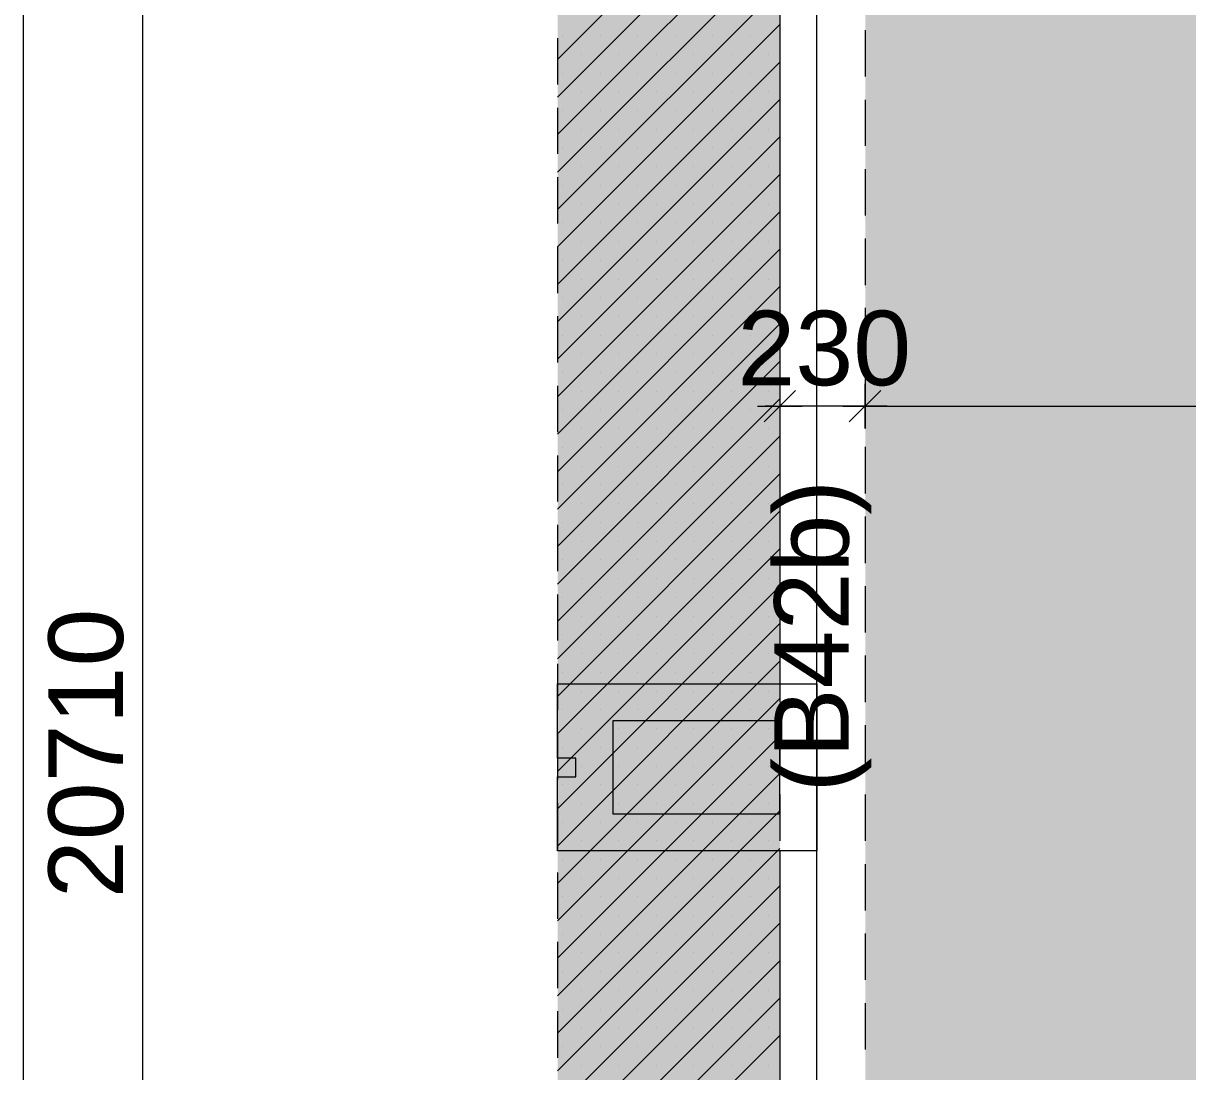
# Model space of a CAD drawing. Header units: millimetres. Extents: x -1303 to 98744, y -1303 to 90097.
# Drawn here: x 5964 to 9104, y 26035 to 28863 of the extents above; entities that cross this region are included whole.
import ezdxf

# ---------------------------------------------------------------- set-up
doc = ezdxf.new("R2010")
doc.units = ezdxf.units.MM
doc.layers.add('PDF_Geometry', color=7, linetype='Continuous')
doc.layers.add('PDF_Text', color=7, linetype='Continuous')
doc.layers.add('PDF_Solid Fills', color=192, linetype='Continuous', true_color=0xc2c0c0c0)
doc.styles.add('PDF ArialMT', font='arial.ttf')

msp = doc.modelspace()

# ---------------------------------------------------------------- hatches: boundary and pattern name
at = {"layer": 'PDF_Solid Fills', "true_color": 0x00007f}
h = msp.add_hatch(color=254, dxfattribs=at)
h.paths.add_polyline_path([(74624.31541, 16167.67383), (74624.31541, 15567.81796), (9799.46285, 14130.21454), (9804.28731, 14730.15409)], flags=0)
h.paths.add_polyline_path([(7404.275, 37242.73593), (8004.29925, 37242.73593), (8004.29925, 16872.72168), (7404.275, 16872.72168)], flags=0)
h.paths.add_polyline_path([(8004.29925, 16872.72168), (7983.4807, 16679.51365), (7983.31127, 16481.90264), (8004.55339, 16283.02302), (8047.46016, 16086.42856), (8111.52536, 15895.75776), (8195.3089, 15714.14292), (8297.03284, 15544.62953), (8413.99157, 15389.5038), (8546.60657, 15247.57974), (8696.06174, 15118.18072), (8860.41285, 15004.26957), (9037.28897, 14908.29987), (9223.47415, 14832.13321), (9415.6677, 14776.86981), (9610.40055, 14743.01796), (9804.28731, 14730.15409), (9799.46285, 14130.21454), (9584.16557, 14140.28601), (9363.53556, 14170.83718), (9140.28256, 14223.64598), (8917.70726, 14299.55851), (8699.36241, 14399.25246), (8488.88858, 14522.21955), (8289.92424, 14667.61267), (8106.02423, 14833.65595), (7940.23508, 15017.64068), (7795.09507, 15216.68973), (7672.21268, 15427.33299), (7572.77287, 15645.76255), (7497.02977, 15868.42256), (7444.47407, 16091.67659), (7414.09232, 16312.38925), (7404.275, 16527.68859), (7404.275, 16872.72168), (8004.29925, 16872.72168)], flags=0)
h.paths.add_polyline_path([(7194.30944, 37692.71099), (7194.30944, 80672.7138), (7694.3009, 80672.7138), (7694.3009, 37692.71099)], flags=0)
h = msp.add_hatch(color=254, dxfattribs=at)
h.paths.add_polyline_path([(31469.30117, 29377.68079), (31469.30117, 25187.75188), (33129.31253, 25187.75188), (33129.31253, 29377.68079)], flags=0)
h.paths.add_polyline_path([(33359.25057, 25187.75188), (33359.25057, 29377.68079), (36934.25928, 29377.68079), (36934.25928, 25187.75188)], flags=0)
h.paths.add_polyline_path([(37164.2841, 25187.75188), (37164.2841, 29377.68079), (40934.27775, 29377.68079), (40934.27775, 25187.75188)], flags=0)
h.paths.add_polyline_path([(41164.30255, 25182.67534), (41164.30255, 29377.68079), (45464.24791, 29377.68079), (45464.24791, 25182.67534)], flags=0)
h.paths.add_polyline_path([(45694.27273, 29377.68079), (45694.27273, 25187.75188), (49039.2587, 25187.75188), (49039.2587, 29377.68079)], flags=0)
h.paths.add_polyline_path([(49269.28352, 25187.75188), (49269.28352, 29377.68079), (51159.31349, 29377.68079), (51159.31349, 25187.75188)], flags=0)
h.paths.add_polyline_path([(41164.30255, 21382.72041), (41164.30255, 24957.72913), (45464.24791, 24957.72913), (45464.24791, 21382.72041)], flags=0)
h.paths.add_polyline_path([(37164.2841, 24957.72913), (37164.2841, 21382.72041), (40934.27775, 21382.72041), (40934.27775, 24957.72913)], flags=0)
h.paths.add_polyline_path([(40934.27775, 19182.68898), (40934.27775, 21152.69766), (37164.2841, 21152.69766), (37164.2841, 18512.67482), (40864.28888, 18512.67482), (40864.28888, 19182.68898)], flags=0)
h.paths.add_polyline_path([(41164.30255, 21152.69766), (41164.30255, 18512.67482), (43234.25726, 18512.67482), (43234.25726, 21152.69766)], flags=0)
h.paths.add_polyline_path([(41164.30255, 18282.73679), (45464.24791, 18282.73679), (45464.24791, 15760.43508), (41164.30255, 15663.95813)], flags=0)
h.paths.add_polyline_path([(37164.2841, 18282.73679), (40934.27775, 18282.73679), (40934.27775, 15658.79481), (37164.2841, 15574.16518)], flags=0)
h.paths.add_polyline_path([(12814.30857, 29377.68079), (12814.30857, 25187.75188), (8234.23832, 25187.75188), (8234.23832, 29377.68079)], flags=0)
h.paths.add_polyline_path([(13044.24764, 25187.75188), (13044.24764, 29377.68079), (15954.23712, 29377.68079), (15954.23712, 25187.75188)], flags=0)
h.paths.add_polyline_path([(16184.2609, 29377.68079), (16184.2609, 25187.75188), (18909.25016, 25187.75188), (18909.25016, 29377.68079)], flags=0)
h.paths.add_polyline_path([(66559.28558, 25187.75188), (66559.28558, 29377.68079), (63649.29506, 29377.68079), (63649.29506, 25187.75188)], flags=0)
h.paths.add_polyline_path([(66789.30626, 25187.75188), (66789.30626, 29377.68079), (69584.28231, 29377.68079), (69584.28231, 25187.75188)], flags=0)
h.paths.add_polyline_path([(69814.31126, 29377.68079), (69814.31126, 25187.75188), (74394.29472, 25187.75188), (74394.29472, 29377.68079)], flags=0)

# ---------------------------------------------------------------- linework, layer by layer
at = {"layer": 'PDF_Geometry', "color": 9, "lineweight": 0, "true_color": 0xc0c0c0}
for points in [[(7094.27715, 80572.25744), (5963.62504, 80572.25744), (5963.62504, 19067.67657)], [(7580.89699, 20418.36623), (7553.81592, 20326.96582), (7553.81592, 20677.33165), (7404.0219, 20677.33165), (7404.0219, 20477.60697), (7453.95255, 20477.60697), (7453.95255, 20427.67425), (7404.0219, 20427.67425), (7404.0219, 20227.10245), (8004.04512, 20227.10245), (8004.04512, 16521.17195), (8103.90849, 16521.17195), (8103.90849, 33297.3011), (15954.15242, 33297.3011)], [(7580.89699, 31889.06495), (7553.81592, 31797.66453), (7553.81592, 32147.18531), (7404.0219, 32147.18531), (7404.0219, 31947.45856), (7453.95255, 31947.45856), (7453.95255, 31897.52791), (7404.0219, 31897.52791), (7404.0219, 31696.95611), (8004.04512, 31696.95611), (8004.04512, 27081.25505)], [(8004.04512, 26631.02585), (8004.04512, 21927.31081), (7404.0219, 21927.31081), (7404.0219, 21727.58614), (7453.95255, 21727.58614), (7453.95255, 21677.65341), (7404.0219, 21677.65341), (7404.0219, 21477.08161), (7553.81592, 21477.08161), (7553.81592, 21827.44951), (7580.89699, 21736.0491)]]:
    msp.add_lwpolyline(points, dxfattribs=at)
at = {"layer": 'PDF_Geometry', "color": 222, "lineweight": 0, "true_color": 0xb8008a}
msp.add_lwpolyline([(6286.06422, 16551.63737), (6286.06422, 37222.42564), (6286.06422, 37202.11123)], dxfattribs=at)
at = {"layer": 'PDF_Geometry', "lineweight": 0}
for points in [[(7404.0219, 28765.38461), (8004.04512, 29365.40991)], [(7404.0219, 28663.82906), (8004.04512, 29263.85435)], [(7404.0219, 28563.12063), (8004.04512, 29163.14385)], [(7404.0219, 28461.56508), (8004.04512, 29061.5883)], [(7404.0219, 28360.85666), (8004.04512, 28960.87988)], [(8004.04512, 28860.17145), (7404.0219, 28260.14616), (7404.0219, 28134.8939)], [(7418.40852, 28829.70396), (7418.40852, 28829.70396)], [(7519.11798, 28829.70396), (7519.11798, 28829.70396)], [(7620.67353, 28829.70396), (7620.67353, 28829.70396)], [(7721.38299, 28829.70396), (7721.38299, 28829.70396)], [(7822.09142, 28829.70396), (7822.09142, 28829.70396)], [(7923.64697, 28829.70396), (7923.64697, 28829.70396)], [(7404.0219, 28822.93317), (7404.0219, 28697.68091)], [(7468.3402, 28779.77331), (7468.3402, 28779.77331)], [(7569.89575, 28779.77331), (7569.89575, 28779.77331)], [(7670.60522, 28779.77331), (7670.60522, 28779.77331)], [(7772.16077, 28779.77331), (7772.16077, 28779.77331)], [(7872.8692, 28779.77331), (7872.8692, 28779.77331)], [(7973.57866, 28779.77331), (7973.57866, 28779.77331)], [(7404.0219, 28158.59061), (8004.04512, 28758.6159)], [(7418.40852, 28728.99553), (7418.40852, 28728.99553)], [(7519.11798, 28728.99553), (7519.11798, 28728.99553)], [(7620.67353, 28728.99553), (7620.67353, 28728.99553)], [(7721.38299, 28728.99553), (7721.38299, 28728.99553)], [(7822.09142, 28728.99553), (7822.09142, 28728.99553)], [(7923.64697, 28728.99553), (7923.64697, 28728.99553)], [(7468.3402, 28678.21776), (7468.3402, 28678.21776)], [(7569.89575, 28678.21776), (7569.89575, 28678.21776)], [(7670.60522, 28678.21776), (7670.60522, 28678.21776)], [(7772.16077, 28678.21776), (7772.16077, 28678.21776)], [(7872.8692, 28678.21776), (7872.8692, 28678.21776)], [(7973.57866, 28678.21776), (7973.57866, 28678.21776)], [(7404.0219, 28057.88218), (8004.04512, 28657.9054)], [(7404.0219, 28635.05582), (7404.0219, 28510.65068)], [(7418.40852, 28628.28503), (7418.40852, 28628.28503)], [(7519.11798, 28628.28503), (7519.11798, 28628.28503)], [(7620.67353, 28628.28503), (7620.67353, 28628.28503)], [(7721.38299, 28628.28503), (7721.38299, 28628.28503)], [(7822.09142, 28628.28503), (7822.09142, 28628.28503)], [(7923.64697, 28628.28503), (7923.64697, 28628.28503)], [(7468.3402, 28577.50726), (7468.3402, 28577.50726)], [(7569.89575, 28577.50726), (7569.89575, 28577.50726)], [(7670.60522, 28577.50726), (7670.60522, 28577.50726)], [(7772.16077, 28577.50726), (7772.16077, 28577.50726)], [(7872.8692, 28577.50726), (7872.8692, 28577.50726)], [(7973.57866, 28577.50726), (7973.57866, 28577.50726)], [(7404.0219, 27957.17168), (8004.04512, 28557.19698)], [(7418.40852, 28526.72948), (7418.40852, 28526.72948)], [(7519.11798, 28526.72948), (7519.11798, 28526.72948)], [(7620.67353, 28526.72948), (7620.67353, 28526.72948)], [(7721.38299, 28526.72948), (7721.38299, 28526.72948)], [(7822.09142, 28526.72948), (7822.09142, 28526.72948)], [(7923.64697, 28526.72948), (7923.64697, 28526.72948)], [(7404.0219, 27855.61613), (8004.04512, 28455.64142)], [(7468.3402, 28475.9517), (7468.3402, 28475.9517)], [(7569.89575, 28475.9517), (7569.89575, 28475.9517)], [(7670.60522, 28475.9517), (7670.60522, 28475.9517)], [(7772.16077, 28475.9517), (7772.16077, 28475.9517)], [(7872.8692, 28475.9517), (7872.8692, 28475.9517)], [(7973.57866, 28475.9517), (7973.57866, 28475.9517)], [(7404.0219, 28448.02351), (7404.0219, 28322.77333)], [(7418.40852, 28426.02105), (7418.40852, 28426.02105)], [(7519.11798, 28426.02105), (7519.11798, 28426.02105)], [(7620.67353, 28426.02105), (7620.67353, 28426.02105)], [(7721.38299, 28426.02105), (7721.38299, 28426.02105)], [(7822.09142, 28426.02105), (7822.09142, 28426.02105)], [(7923.64697, 28426.02105), (7923.64697, 28426.02105)], [(8004.04512, 28407.40295), (8004.04512, 28407.40295)], [(8234.23832, 28407.40295), (8234.23832, 28407.40295)], [(8234.23832, 28407.40295), (8234.23832, 28407.40295)], [(7468.3402, 28375.24328), (7468.3402, 28375.24328)], [(7569.89575, 28375.24328), (7569.89575, 28375.24328)], [(7670.60522, 28375.24328), (7670.60522, 28375.24328)], [(7772.16077, 28375.24328), (7772.16077, 28375.24328)], [(7872.8692, 28375.24328), (7872.8692, 28375.24328)], [(7973.57866, 28375.24328), (7973.57866, 28375.24328)], [(7404.0219, 27754.9077), (8004.04512, 28354.93092)], [(7418.40852, 28324.4655), (7418.40852, 28324.4655)], [(7519.11798, 28324.4655), (7519.11798, 28324.4655)], [(7620.67353, 28324.4655), (7620.67353, 28324.4655)], [(7721.38299, 28324.4655), (7721.38299, 28324.4655)], [(7822.09142, 28324.4655), (7822.09142, 28324.4655)], [(7923.64697, 28324.4655), (7923.64697, 28324.4655)], [(8004.04512, 28338.005), (8004.04512, 28338.005)], [(8234.23832, 28338.005), (8234.23832, 28338.005)], [(8234.23832, 28338.005), (8234.23832, 28338.005)], [(7468.3402, 28274.53278), (7468.3402, 28274.53278)], [(7569.89575, 28274.53278), (7569.89575, 28274.53278)], [(7670.60522, 28274.53278), (7670.60522, 28274.53278)], [(7772.16077, 28274.53278), (7772.16077, 28274.53278)], [(7872.8692, 28274.53278), (7872.8692, 28274.53278)], [(7973.57866, 28274.53278), (7973.57866, 28274.53278)], [(8004.04512, 28275.3799), (8004.04512, 28275.3799)], [(8234.23832, 28275.3799), (8234.23832, 28275.3799)], [(8234.23832, 28275.3799), (8234.23832, 28275.3799)], [(7404.0219, 27653.35215), (8004.04512, 28253.37537)], [(7418.40852, 28223.755), (7418.40852, 28223.755)], [(7519.11798, 28223.755), (7519.11798, 28223.755)], [(7620.67353, 28223.755), (7620.67353, 28223.755)], [(7721.38299, 28223.755), (7721.38299, 28223.755)], [(7822.09142, 28223.755), (7822.09142, 28223.755)], [(7923.64697, 28223.755), (7923.64697, 28223.755)], [(8004.04512, 28212.75481), (8004.04512, 28212.75481)], [(8234.23832, 28212.75481), (8234.23832, 28212.75481)], [(8234.23832, 28212.75481), (8234.23832, 28212.75481)], [(7468.3402, 28172.97723), (7468.3402, 28172.97723)], [(7569.89575, 28172.97723), (7569.89575, 28172.97723)], [(7670.60522, 28172.97723), (7670.60522, 28172.97723)], [(7772.16077, 28172.97723), (7772.16077, 28172.97723)], [(7872.8692, 28172.97723), (7872.8692, 28172.97723)], [(7973.57866, 28172.97723), (7973.57866, 28172.97723)], [(7404.0219, 27552.64373), (8004.04512, 28152.66695)], [(8004.04512, 28150.12764), (8004.04512, 28150.12764)], [(8234.23832, 28150.12764), (8234.23832, 28150.12764)], [(8234.23832, 28150.12764), (8234.23832, 28150.12764)], [(7418.40852, 28123.04658), (7418.40852, 28123.04658)], [(7519.11798, 28123.04658), (7519.11798, 28123.04658)], [(7620.67353, 28123.04658), (7620.67353, 28123.04658)], [(7721.38299, 28123.04658), (7721.38299, 28123.04658)], [(7822.09142, 28123.04658), (7822.09142, 28123.04658)], [(7923.64697, 28123.04658), (7923.64697, 28123.04658)], [(8004.04512, 28087.50255), (8004.04512, 28087.50255)], [(8234.23832, 28087.50255), (8234.23832, 28087.50255)], [(8234.23832, 28087.50255), (8234.23832, 28087.50255)], [(7404.0219, 28073.11593), (7404.0219, 27947.86367)], [(7404.0219, 27451.93323), (8004.04512, 28051.95852)], [(7468.3402, 28072.2688), (7468.3402, 28072.2688)], [(7569.89575, 28072.2688), (7569.89575, 28072.2688)], [(7670.60522, 28072.2688), (7670.60522, 28072.2688)], [(7772.16077, 28072.2688), (7772.16077, 28072.2688)], [(7872.8692, 28072.2688), (7872.8692, 28072.2688)], [(7973.57866, 28072.2688), (7973.57866, 28072.2688)], [(7418.40852, 28021.49103), (7418.40852, 28021.49103)], [(7519.11798, 28021.49103), (7519.11798, 28021.49103)], [(7620.67353, 28021.49103), (7620.67353, 28021.49103)], [(7721.38299, 28021.49103), (7721.38299, 28021.49103)], [(7822.09142, 28021.49103), (7822.09142, 28021.49103)], [(7923.64697, 28021.49103), (7923.64697, 28021.49103)], [(8004.04512, 28024.87538), (8004.04512, 28024.87538)], [(8234.23832, 28024.87538), (8234.23832, 28024.87538)], [(8234.23832, 28024.87538), (8234.23832, 28024.87538)], [(7404.0219, 27350.37768), (8004.04512, 27950.40297)], [(7468.3402, 27971.56038), (7468.3402, 27971.56038)], [(7569.89575, 27971.56038), (7569.89575, 27971.56038)], [(7670.60522, 27971.56038), (7670.60522, 27971.56038)], [(7772.16077, 27971.56038), (7772.16077, 27971.56038)], [(7872.8692, 27971.56038), (7872.8692, 27971.56038)], [(7973.57866, 27971.56038), (7973.57866, 27971.56038)], [(8004.04512, 27962.25029), (8004.04512, 27962.25029)], [(8234.23832, 27962.25029), (8234.23832, 27962.25029)], [(8234.23832, 27962.25029), (8234.23832, 27962.25029)], [(7418.40852, 27920.7826), (7418.40852, 27920.7826)], [(7519.11798, 27920.7826), (7519.11798, 27920.7826)], [(7620.67353, 27920.7826), (7620.67353, 27920.7826)], [(7721.38299, 27920.7826), (7721.38299, 27920.7826)], [(7822.09142, 27920.7826), (7822.09142, 27920.7826)], [(7923.64697, 27920.7826), (7923.64697, 27920.7826)], [(7404.0219, 27885.2365), (7404.0219, 27759.98631)], [(8004.04512, 27900.47025), (8004.04512, 27900.47025)], [(8234.23832, 27900.47025), (8234.23832, 27900.47025)], [(8234.23832, 27900.47025), (8234.23832, 27900.47025)], [(7468.3402, 27870.00482), (7468.3402, 27870.00482)], [(7569.89575, 27870.00482), (7569.89575, 27870.00482)], [(7670.60522, 27870.00482), (7670.60522, 27870.00482)], [(7772.16077, 27870.00482), (7772.16077, 27870.00482)], [(7872.8692, 27870.00482), (7872.8692, 27870.00482)], [(7973.57866, 27870.00482), (7973.57866, 27870.00482)], [(7404.0219, 27249.66925), (8004.04512, 27849.69247)], [(8004.04512, 27830.22724), (8004.04512, 27830.22724)], [(8234.23832, 27830.22724), (8234.23832, 27830.22724)], [(8234.23832, 27830.22724), (8234.23832, 27830.22724)], [(7418.40852, 27820.0721), (7418.40852, 27820.0721)], [(7519.11798, 27820.0721), (7519.11798, 27820.0721)], [(7620.67353, 27820.0721), (7620.67353, 27820.0721)], [(7721.38299, 27820.0721), (7721.38299, 27820.0721)], [(7822.09142, 27820.0721), (7822.09142, 27820.0721)], [(7923.64697, 27820.0721), (7923.64697, 27820.0721)], [(7468.3402, 27769.29433), (7468.3402, 27769.29433)], [(7569.89575, 27769.29433), (7569.89575, 27769.29433)], [(7670.60522, 27769.29433), (7670.60522, 27769.29433)], [(7772.16077, 27769.29433), (7772.16077, 27769.29433)], [(7872.8692, 27769.29433), (7872.8692, 27769.29433)], [(7973.57866, 27769.29433), (7973.57866, 27769.29433)], [(7404.0219, 27148.95875), (8004.04512, 27748.98404)], [(7404.0219, 27697.35914), (7404.0219, 27572.95401)], [(7418.40852, 27718.51655), (7418.40852, 27718.51655)], [(7519.11798, 27718.51655), (7519.11798, 27718.51655)], [(7620.67353, 27718.51655), (7620.67353, 27718.51655)], [(7721.38299, 27718.51655), (7721.38299, 27718.51655)], [(7822.09142, 27718.51655), (7822.09142, 27718.51655)], [(7923.64697, 27718.51655), (7923.64697, 27718.51655)], [(7468.3402, 27667.73877), (7468.3402, 27667.73877)], [(7569.89575, 27667.73877), (7569.89575, 27667.73877)], [(7670.60522, 27667.73877), (7670.60522, 27667.73877)], [(7772.16077, 27667.73877), (7772.16077, 27667.73877)], [(7872.8692, 27667.73877), (7872.8692, 27667.73877)], [(7973.57866, 27667.73877), (7973.57866, 27667.73877)], [(7404.0219, 27047.4032), (8004.04512, 27647.42849)], [(7418.40852, 27617.80812), (7418.40852, 27617.80812)], [(7519.11798, 27617.80812), (7519.11798, 27617.80812)], [(7620.67353, 27617.80812), (7620.67353, 27617.80812)], [(7721.38299, 27617.80812), (7721.38299, 27617.80812)], [(7822.09142, 27617.80812), (7822.09142, 27617.80812)], [(7923.64697, 27617.80812), (7923.64697, 27617.80812)], [(7404.0219, 26946.69477), (8004.04512, 27546.71799)], [(7468.3402, 27567.03035), (7468.3402, 27567.03035)], [(7569.89575, 27567.03035), (7569.89575, 27567.03035)], [(7670.60522, 27567.03035), (7670.60522, 27567.03035)], [(7772.16077, 27567.03035), (7772.16077, 27567.03035)], [(7872.8692, 27567.03035), (7872.8692, 27567.03035)], [(7973.57866, 27567.03035), (7973.57866, 27567.03035)], [(7404.0219, 27510.32891), (7404.0219, 27385.07665)], [(7418.40852, 27516.25257), (7418.40852, 27516.25257)], [(7519.11798, 27516.25257), (7519.11798, 27516.25257)], [(7620.67353, 27516.25257), (7620.67353, 27516.25257)], [(7721.38299, 27516.25257), (7721.38299, 27516.25257)], [(7822.09142, 27516.25257), (7822.09142, 27516.25257)], [(7923.64697, 27516.25257), (7923.64697, 27516.25257)], [(7468.3402, 27466.31985), (7468.3402, 27466.31985)], [(7569.89575, 27466.31985), (7569.89575, 27466.31985)], [(7670.60522, 27466.31985), (7670.60522, 27466.31985)], [(7772.16077, 27466.31985), (7772.16077, 27466.31985)], [(7872.8692, 27466.31985), (7872.8692, 27466.31985)], [(7973.57866, 27466.31985), (7973.57866, 27466.31985)], [(7404.0219, 26845.13922), (8004.04512, 27445.16244)], [(7418.40852, 27415.54207), (7418.40852, 27415.54207)], [(7519.11798, 27415.54207), (7519.11798, 27415.54207)], [(7620.67353, 27415.54207), (7620.67353, 27415.54207)], [(7721.38299, 27415.54207), (7721.38299, 27415.54207)], [(7822.09142, 27415.54207), (7822.09142, 27415.54207)], [(7923.64697, 27415.54207), (7923.64697, 27415.54207)], [(7468.3402, 27364.7643), (7468.3402, 27364.7643)], [(7569.89575, 27364.7643), (7569.89575, 27364.7643)], [(7670.60522, 27364.7643), (7670.60522, 27364.7643)], [(7772.16077, 27364.7643), (7772.16077, 27364.7643)], [(7872.8692, 27364.7643), (7872.8692, 27364.7643)], [(7973.57866, 27364.7643), (7973.57866, 27364.7643)], [(7404.0219, 26744.4308), (8004.04512, 27344.45402)], [(7404.0219, 27322.44948), (7404.0219, 27198.04435)], [(7418.40852, 27314.83365), (7418.40852, 27314.83365)], [(7519.11798, 27314.83365), (7519.11798, 27314.83365)], [(7620.67353, 27314.83365), (7620.67353, 27314.83365)], [(7721.38299, 27314.83365), (7721.38299, 27314.83365)], [(7822.09142, 27314.83365), (7822.09142, 27314.83365)], [(7923.64697, 27314.83365), (7923.64697, 27314.83365)], [(7468.3402, 27264.05587), (7468.3402, 27264.05587)], [(7569.89575, 27264.05587), (7569.89575, 27264.05587)], [(7670.60522, 27264.05587), (7670.60522, 27264.05587)], [(7772.16077, 27264.05587), (7772.16077, 27264.05587)], [(7872.8692, 27264.05587), (7872.8692, 27264.05587)], [(7973.57866, 27264.05587), (7973.57866, 27264.05587)], [(7404.0219, 26643.7203), (8004.04512, 27243.74559)], [(7418.40852, 27213.2781), (7418.40852, 27213.2781)], [(7519.11798, 27213.2781), (7519.11798, 27213.2781)], [(7620.67353, 27213.2781), (7620.67353, 27213.2781)], [(7721.38299, 27213.2781), (7721.38299, 27213.2781)], [(7822.09142, 27213.2781), (7822.09142, 27213.2781)], [(7923.64697, 27213.2781), (7923.64697, 27213.2781)], [(7468.3402, 27163.34745), (7468.3402, 27163.34745)], [(7569.89575, 27163.34745), (7569.89575, 27163.34745)], [(7670.60522, 27163.34745), (7670.60522, 27163.34745)], [(7772.16077, 27163.34745), (7772.16077, 27163.34745)], [(7872.8692, 27163.34745), (7872.8692, 27163.34745)], [(7973.57866, 27163.34745), (7973.57866, 27163.34745)], [(7404.0219, 26542.16474), (8004.04512, 27142.19004)], [(7404.0219, 27135.41925), (7404.0219, 27010.16699)], [(7418.40852, 27112.56967), (7418.40852, 27112.56967)], [(7519.11798, 27112.56967), (7519.11798, 27112.56967)], [(7620.67353, 27112.56967), (7620.67353, 27112.56967)], [(7721.38299, 27112.56967), (7721.38299, 27112.56967)], [(7822.09142, 27112.56967), (7822.09142, 27112.56967)], [(7923.64697, 27112.56967), (7923.64697, 27112.56967)], [(7404.0219, 26441.45632), (8004.04512, 27041.47954)], [(7468.3402, 27061.79189), (7468.3402, 27061.79189)], [(7569.89575, 27061.79189), (7569.89575, 27061.79189)], [(7670.60522, 27061.79189), (7670.60522, 27061.79189)], [(7772.16077, 27061.79189), (7772.16077, 27061.79189)], [(7872.8692, 27061.79189), (7872.8692, 27061.79189)], [(7973.57866, 27061.79189), (7973.57866, 27061.79189)], [(7418.40852, 27011.85917), (7418.40852, 27011.85917)], [(7519.11798, 27011.85917), (7519.11798, 27011.85917)], [(7620.67353, 27011.85917), (7620.67353, 27011.85917)], [(7721.38299, 27011.85917), (7721.38299, 27011.85917)], [(7822.09142, 27011.85917), (7822.09142, 27011.85917)], [(7923.64697, 27011.85917), (7923.64697, 27011.85917)], [(7404.0219, 26947.5419), (7404.0219, 26823.13469)], [(7468.3402, 26961.08139), (7468.3402, 26961.08139)], [(7569.89575, 26961.08139), (7569.89575, 26961.08139)], [(7670.60522, 26961.08139), (7670.60522, 26961.08139)], [(7772.16077, 26961.08139), (7772.16077, 26961.08139)], [(7872.8692, 26961.08139), (7872.8692, 26961.08139)], [(7973.57866, 26961.08139), (7973.57866, 26961.08139)], [(7404.0219, 26340.74582), (8004.04512, 26940.77111)], [(7418.40852, 26910.30362), (7418.40852, 26910.30362)], [(7519.11798, 26910.30362), (7519.11798, 26910.30362)], [(7620.67353, 26910.30362), (7620.67353, 26910.30362)], [(7721.38299, 26910.30362), (7721.38299, 26910.30362)], [(7822.09142, 26910.30362), (7822.09142, 26910.30362)], [(7923.64697, 26910.30362), (7923.64697, 26910.30362)], [(7468.3402, 26859.52584), (7468.3402, 26859.52584)], [(7569.89575, 26859.52584), (7569.89575, 26859.52584)], [(7670.60522, 26859.52584), (7670.60522, 26859.52584)], [(7772.16077, 26859.52584), (7772.16077, 26859.52584)], [(7872.8692, 26859.52584), (7872.8692, 26859.52584)], [(7973.57866, 26859.52584), (7973.57866, 26859.52584)], [(7404.0219, 26239.19027), (8004.04512, 26839.21556)], [(7418.40852, 26809.59519), (7418.40852, 26809.59519)], [(7519.11798, 26809.59519), (7519.11798, 26809.59519)], [(7620.67353, 26809.59519), (7620.67353, 26809.59519)], [(7721.38299, 26809.59519), (7721.38299, 26809.59519)], [(7822.09142, 26809.59519), (7822.09142, 26809.59519)], [(7923.64697, 26809.59519), (7923.64697, 26809.59519)], [(7404.0219, 26760.5096), (7404.0219, 26635.25733)], [(7468.3402, 26758.81742), (7468.3402, 26758.81742)], [(7569.89575, 26758.81742), (7569.89575, 26758.81742)], [(7670.60522, 26758.81742), (7670.60522, 26758.81742)], [(7772.16077, 26758.81742), (7772.16077, 26758.81742)], [(7872.8692, 26758.81742), (7872.8692, 26758.81742)], [(7973.57866, 26758.81742), (7973.57866, 26758.81742)], [(7404.0219, 26138.48184), (8004.04512, 26738.50506)], [(7418.40852, 26708.03964), (7418.40852, 26708.03964)], [(7519.11798, 26708.03964), (7519.11798, 26708.03964)], [(7620.67353, 26708.03964), (7620.67353, 26708.03964)], [(7721.38299, 26708.03964), (7721.38299, 26708.03964)], [(7822.09142, 26708.03964), (7822.09142, 26708.03964)], [(7923.64697, 26708.03964), (7923.64697, 26708.03964)], [(7404.0219, 26036.92629), (8004.04512, 26636.94951)], [(7468.3402, 26658.10692), (7468.3402, 26658.10692)], [(7569.89575, 26658.10692), (7569.89575, 26658.10692)], [(7670.60522, 26658.10692), (7670.60522, 26658.10692)], [(7772.16077, 26658.10692), (7772.16077, 26658.10692)], [(7872.8692, 26658.10692), (7872.8692, 26658.10692)], [(7973.57866, 26658.10692), (7973.57866, 26658.10692)], [(7418.40852, 26607.32914), (7418.40852, 26607.32914)], [(7519.11798, 26607.32914), (7519.11798, 26607.32914)], [(7620.67353, 26607.32914), (7620.67353, 26607.32914)], [(7721.38299, 26607.32914), (7721.38299, 26607.32914)], [(7822.09142, 26607.32914), (7822.09142, 26607.32914)], [(7923.64697, 26607.32914), (7923.64697, 26607.32914)], [(7404.0219, 26572.63224), (7404.0219, 26447.37998)], [(7404.0219, 25936.21787), (8004.04512, 26536.24109)], [(7468.3402, 26556.55137), (7468.3402, 26556.55137)], [(7569.89575, 26556.55137), (7569.89575, 26556.55137)], [(7670.60522, 26556.55137), (7670.60522, 26556.55137)], [(7772.16077, 26556.55137), (7772.16077, 26556.55137)], [(7872.8692, 26556.55137), (7872.8692, 26556.55137)], [(7973.57866, 26556.55137), (7973.57866, 26556.55137)], [(7418.40852, 26506.62072), (7418.40852, 26506.62072)], [(7519.11798, 26506.62072), (7519.11798, 26506.62072)], [(7620.67353, 26506.62072), (7620.67353, 26506.62072)], [(7721.38299, 26506.62072), (7721.38299, 26506.62072)], [(7822.09142, 26506.62072), (7822.09142, 26506.62072)], [(7923.64697, 26506.62072), (7923.64697, 26506.62072)], [(7468.3402, 26455.84294), (7468.3402, 26455.84294)], [(7569.89575, 26455.84294), (7569.89575, 26455.84294)], [(7670.60522, 26455.84294), (7670.60522, 26455.84294)], [(7772.16077, 26455.84294), (7772.16077, 26455.84294)], [(7872.8692, 26455.84294), (7872.8692, 26455.84294)], [(7973.57866, 26455.84294), (7973.57866, 26455.84294)], [(7404.0219, 25835.50737), (8004.04512, 26435.53266)], [(7404.0219, 26385.59994), (7404.0219, 26260.34767)], [(7418.40852, 26405.06517), (7418.40852, 26405.06517)], [(7519.11798, 26405.06517), (7519.11798, 26405.06517)], [(7620.67353, 26405.06517), (7620.67353, 26405.06517)], [(7721.38299, 26405.06517), (7721.38299, 26405.06517)], [(7822.09142, 26405.06517), (7822.09142, 26405.06517)], [(7923.64697, 26405.06517), (7923.64697, 26405.06517)], [(7468.3402, 26355.13451), (7468.3402, 26355.13451)], [(7569.89575, 26355.13451), (7569.89575, 26355.13451)], [(7670.60522, 26355.13451), (7670.60522, 26355.13451)], [(7772.16077, 26355.13451), (7772.16077, 26355.13451)], [(7872.8692, 26355.13451), (7872.8692, 26355.13451)], [(7973.57866, 26355.13451), (7973.57866, 26355.13451)], [(7404.0219, 25733.95181), (8004.04512, 26333.97711)], [(7418.40852, 26304.35674), (7418.40852, 26304.35674)], [(7519.11798, 26304.35674), (7519.11798, 26304.35674)], [(7620.67353, 26304.35674), (7620.67353, 26304.35674)], [(7721.38299, 26304.35674), (7721.38299, 26304.35674)], [(7822.09142, 26304.35674), (7822.09142, 26304.35674)], [(7923.64697, 26304.35674), (7923.64697, 26304.35674)], [(7468.3402, 26253.57896), (7468.3402, 26253.57896)], [(7569.89575, 26253.57896), (7569.89575, 26253.57896)], [(7670.60522, 26253.57896), (7670.60522, 26253.57896)], [(7772.16077, 26253.57896), (7772.16077, 26253.57896)], [(7872.8692, 26253.57896), (7872.8692, 26253.57896)], [(7973.57866, 26253.57896), (7973.57866, 26253.57896)], [(7404.0219, 25633.24339), (8004.04512, 26233.26661)], [(7404.0219, 26197.72258), (7404.0219, 26072.47032)], [(7418.40852, 26203.64624), (7418.40852, 26203.64624)], [(7519.11798, 26203.64624), (7519.11798, 26203.64624)], [(7620.67353, 26203.64624), (7620.67353, 26203.64624)], [(7721.38299, 26203.64624), (7721.38299, 26203.64624)], [(7822.09142, 26203.64624), (7822.09142, 26203.64624)], [(7923.64697, 26203.64624), (7923.64697, 26203.64624)], [(7404.0219, 25532.53289), (8004.04512, 26132.55818)], [(7468.3402, 26152.86846), (7468.3402, 26152.86846)], [(7569.89575, 26152.86846), (7569.89575, 26152.86846)], [(7670.60522, 26152.86846), (7670.60522, 26152.86846)], [(7772.16077, 26152.86846), (7772.16077, 26152.86846)], [(7872.8692, 26152.86846), (7872.8692, 26152.86846)], [(7973.57866, 26152.86846), (7973.57866, 26152.86846)], [(7418.40852, 26102.09069), (7418.40852, 26102.09069)], [(7519.11798, 26102.09069), (7519.11798, 26102.09069)], [(7620.67353, 26102.09069), (7620.67353, 26102.09069)], [(7721.38299, 26102.09069), (7721.38299, 26102.09069)], [(7822.09142, 26102.09069), (7822.09142, 26102.09069)], [(7923.64697, 26102.09069), (7923.64697, 26102.09069)], [(7468.3402, 26051.31291), (7468.3402, 26051.31291)], [(7569.89575, 26051.31291), (7569.89575, 26051.31291)], [(7670.60522, 26051.31291), (7670.60522, 26051.31291)], [(7772.16077, 26051.31291), (7772.16077, 26051.31291)], [(7872.8692, 26051.31291), (7872.8692, 26051.31291)], [(7973.57866, 26051.31291), (7973.57866, 26051.31291)]]:
    msp.add_lwpolyline(points, dxfattribs=at)
at = {"layer": 'PDF_Geometry', "color": 157, "lineweight": 0, "true_color": 0x3f5f7f}
for points in [[(8004.04512, 28844.9377), (8004.04512, 28719.68544)], [(8234.23832, 28844.9377), (8234.23832, 28719.68544)], [(8004.04512, 28657.06035), (8004.04512, 28532.65314)], [(8234.23832, 28657.06035), (8234.23832, 28532.65314)], [(8004.04512, 28470.02805), (8004.04512, 28344.77578)], [(8234.23832, 28470.02805), (8234.23832, 28344.77578)], [(8004.04512, 28282.15069), (8004.04512, 28156.89843)], [(8234.23832, 28282.15069), (8234.23832, 28156.89843)], [(8004.04512, 28095.11839), (8004.04512, 27969.86612)], [(8234.23832, 28095.11839), (8234.23832, 27969.86612)], [(8004.04512, 27907.24103), (8004.04512, 27781.98877)], [(8234.23832, 27907.24103), (8234.23832, 27781.98877)], [(8004.04512, 27720.20873), (8004.04512, 27594.95854)], [(8234.23832, 27720.20873), (8234.23832, 27594.95854)], [(8004.04512, 27532.33137), (8004.04512, 27407.07911)], [(8234.23832, 27532.33137), (8234.23832, 27407.07911)], [(8004.04512, 27344.45402), (8004.04512, 27220.04888)], [(8234.23832, 27344.45402), (8234.23832, 27220.04888)], [(8004.04512, 27157.42171), (8004.04512, 27032.17152)], [(8234.23832, 27157.42171), (8234.23832, 27032.17152)], [(8004.04512, 26969.54436), (8004.04512, 26845.13922)], [(8234.23832, 26969.54436), (8234.23832, 26845.13922)], [(8004.04512, 26782.51413), (8004.04512, 26657.26187)], [(8234.23832, 26782.51413), (8234.23832, 26657.26187)], [(8004.04512, 26594.6347), (8004.04512, 26469.38451)], [(8234.23832, 26594.6347), (8234.23832, 26469.38451)], [(8004.04512, 26407.60447), (8004.04512, 26282.35221)], [(8234.23832, 26407.60447), (8234.23832, 26282.35221)], [(8004.04512, 26219.72711), (8004.04512, 26094.47485)], [(8234.23832, 26219.72711), (8234.23832, 26094.47485)]]:
    msp.add_lwpolyline(points, dxfattribs=at)
at = {"layer": 'PDF_Geometry', "color": 122, "lineweight": 0, "true_color": 0x00b88a}
for points in [[(8004.04512, 27890.31511), (8004.04512, 27770.14145)], [(7961.7303, 27787.91243), (8046.35993, 27872.54205)], [(7943.95829, 27830.22724), (8064.13298, 27830.22724)], [(7983.73484, 27830.22724), (7964.26961, 27830.22724)], [(8234.23832, 27830.22724), (8004.04512, 27830.22724)], [(8274.01384, 27830.22724), (8253.70251, 27830.22724), (12794.08196, 27830.22724), (12773.77168, 27830.22724)]]:
    msp.add_lwpolyline(points, dxfattribs=at)
for points in [[(8234.23832, 27890.31511), (8234.23832, 27770.14145)], [(8191.07742, 27787.91243), (8276.55313, 27872.54205)], [(8174.1515, 27830.22724), (8293.47906, 27830.22724)]]:
    msp.add_lwpolyline(points, close=True, dxfattribs=at)
at = {"layer": 'PDF_Geometry', "color": 9, "lineweight": 0, "true_color": 0xc0c0c0}
for points in [[(7404.0219, 27081.25505), (8103.90849, 27081.25505), (8103.90849, 26631.02585), (7404.0219, 26631.02585), (7404.0219, 26830.7526), (7453.95255, 26830.7526), (7453.95255, 26880.68325), (7404.0219, 26880.68325)], [(7553.81592, 26730.88923), (8004.04554, 26730.88923), (8004.04554, 26981.39292), (7553.81592, 26981.39292)]]:
    msp.add_lwpolyline(points, close=True, dxfattribs=at)

# ---------------------------------------------------------------- texts
at = {"layer": 'PDF_Text', "insert": (7889.45461, 27985.73759), "char_height": 201.084641, "attachment_point": 4, "style": 'PDF ArialMT'}
msp.add_mtext('230', dxfattribs=at)
at = {"layer": 'PDF_Text', "color": 6, "insert": (8119.44616, 26788.10032), "char_height": 201.084641, "attachment_point": 4, "rotation": 90, "style": 'PDF ArialMT'}
msp.add_mtext('(B42b)', dxfattribs=at)
at = {"layer": 'PDF_Text', "insert": (6133.43291, 26503.06937), "char_height": 201.084641, "attachment_point": 4, "rotation": 90, "style": 'PDF ArialMT'}
msp.add_mtext('20710', dxfattribs=at)

doc.saveas('drawing.dxf')
